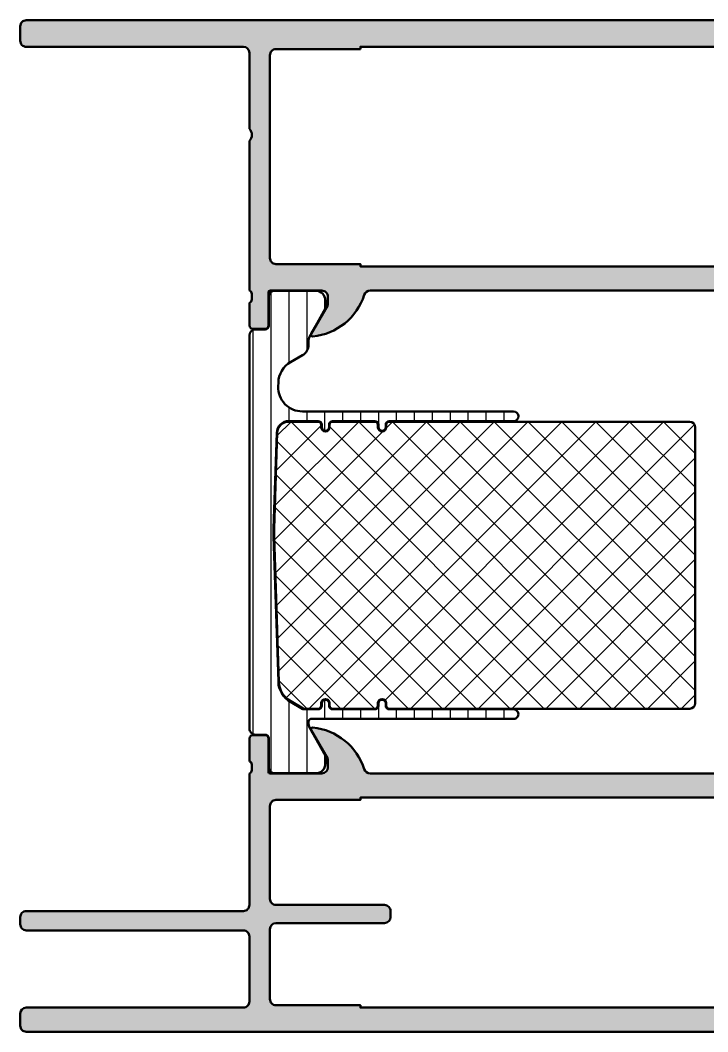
# Model space of a CAD drawing. Extents: x 0 to 125, y 11 to 95.
# Drawn here: x 0 to 57, y 11.2 to 95 of the extents above; entities that cross this region are included whole.
import ezdxf

# ---------------------------------------------------------------- set-up
doc = ezdxf.new("R2010")
doc.units = 0
for name, color, linetype, lineweight in [('0S-Alu contour', 7, 'Continuous', 50), ('0S-Alu hatch', 252, 'Continuous', 25), ('0S-Plastic contour', 254, 'Continuous', 50), ('0S-Plastic hatch', 253, 'Continuous', 25), ('0S-PT contour', 91, 'Continuous', 50), ('0S-PT hatch', 103, 'Continuous', 25)]:
    doc.layers.add(name, color=color, linetype=linetype, lineweight=lineweight)

# ---------------------------------------------------------------- blocks, each defined once
blk = doc.blocks.new('398970__21DFB27E_CAA8_44E9_8EA7_5DAEE62D9DE0_')
at = {"layer": '0S-Alu hatch'}
h = blk.add_hatch(color=256, dxfattribs=at)
edge = h.paths.add_edge_path()
edge.add_arc((0.4999769365728355, 93.29997998837567), 0.499976937149487, 179.9973570091198, 270.0026429908629)
edge.add_line((0.4999999999552923, 92.80000305175814), (18.4999999999554, 92.80000305175791))
edge.add_ellipse((18.49994489639917, 92.29994794820173), major_axis=(-0.5000551065922458, 0), ratio=1, start_angle=180.0063137065699, end_angle=269.99368629342405, ccw=False)
edge.add_line((18.99999999995535, 92.3000030517579), (18.99999999995529, 86.0000000000001))
edge.add_ellipse((18.4748776889919, 85.50000000000009), major_axis=(-0.7250885749144907, 0), ratio=1, start_angle=136.4038464693321, end_angle=223.5961535306688, ccw=False)
edge.add_line((18.99999999995529, 85.0000000000001), (18.99999999995518, 72.59999542236322))
edge.add_ellipse((18.92116355341214, 72.3324748303701), major_axis=(-0.2788950563274314, 0), ratio=1, start_angle=178.8354106259032, end_angle=253.58012358051002, ccw=False)
edge.add_line((19.20000099995519, 72.32680642237173), (19.20000099995518, 71.87321242237172))
edge.add_ellipse((18.92113290431197, 71.86755176289468), major_axis=(-0.2789255417371929, 0), ratio=1, start_angle=106.42459455536121, end_angle=181.1628700728834, ccw=False)
edge.add_line((18.99999999995518, 71.6000084223717), (18.99999999995518, 69.71999742236322))
edge.add_arc((19.2999999999552, 69.71999742236322), 0.3000000000000256, 180, 269.9999999999945)
edge.add_line((19.29999999995517, 69.4199974223632), (20.27997431899797, 69.41999742236322))
edge.add_arc((20.27997431899799, 69.7199974223632), 0.2999999999999829, 269.9999999999973, 360)
edge.add_line((20.57997431899797, 69.7199974223632), (20.57997431899796, 72.4799954223632))
edge.add_ellipse((20.69997431899787, 72.4799954223632), major_axis=(-0.1199999999999157, 0), ratio=1, start_angle=269.9999999999983, end_angle=360, ccw=False)
edge.add_line((20.69997431899787, 72.59999542236312), (24.99999999995535, 72.59999542236334))
edge.add_ellipse((24.99999999995542, 72.09999542236346), major_axis=(-0.4999999999998721, 0), ratio=1, start_angle=180, end_angle=270.00000000000773, ccw=False)
edge.add_line((25.4999999999553, 72.09999542236345), (25.4999999999553, 71.39999542236352))
edge.add_line((25.4999999999553, 71.39999542236352), (24.118504542333, 69.00717509933575))
edge.add_arc((24.23811978460363, 68.93811520701148), 0.138119784648327, 149.999999999947, 275.6225775507646)
edge.add_arc((23.76177675878031, 73.77660428421477), 5.000000000003915, 275.6225775508023, 342.2515836439373)
edge.add_ellipse((28.99999999995462, 72.09999542236669), major_axis=(-0.4999999999966423, 0), ratio=1, start_angle=269.9999999999161, end_angle=342.2515836438442, ccw=False)
edge.add_line((28.99999999995535, 72.59999542236334), (84.9999999999552, 72.59999542236345))
edge.add_ellipse((84.99999999995413, 72.09999542236265), major_axis=(-0.5000000000007958, 0), ratio=1, start_angle=197.7484163559419, end_angle=269.99999999987784, ccw=False)
edge.add_arc((90.23822324112771, 73.77660428421007), 4.999999999998873, 197.7484163560793, 264.3774224492205)
edge.add_arc((89.76188021530702, 68.93811520701146), 0.138119784648205, 264.3774224491774, 389.9999999999824)
edge.add_line((89.8814954575776, 69.00717509933553), (88.49999999995525, 71.3999954223634))
edge.add_line((88.49999999995525, 71.3999954223634), (88.4999999999552, 72.09999542236334))
edge.add_ellipse((88.99999999995518, 72.09999542236301), major_axis=(-0.4999999999999858, 0), ratio=1, start_angle=269.9999999999593, end_angle=360, ccw=False)
edge.add_line((88.99999999995553, 72.599995422363), (93.30002568091258, 72.59999542236321))
edge.add_ellipse((93.30002568091257, 72.4799954223632), major_axis=(-0.1200000000000045, 0), ratio=1, start_angle=180, end_angle=269.9999999999932, ccw=False)
edge.add_line((93.42002568091257, 72.4799954223632), (93.42002568091257, 69.71999742236319))
edge.add_arc((93.72002568091256, 69.7199974223632), 0.2999999999999856, 180, 270.0000000000027)
edge.add_line((93.72002568091257, 69.41999742236322), (94.69999999995537, 69.4199974223632))
edge.add_arc((94.69999999995534, 69.71999742236322), 0.3000000000000149, 270.0000000000027, 360)
edge.add_line((94.99999999995536, 69.71999742236322), (94.99999999995536, 71.60000842237172))
edge.add_ellipse((95.07886709559851, 71.86755176289465), major_axis=(-0.2789255417371383, 0), ratio=1, start_angle=-1.1628700728896888, end_angle=73.575405444649, ccw=False)
edge.add_line((94.79999899995536, 71.87321242237172), (94.79999899995536, 72.32680642237172))
edge.add_ellipse((95.07883644649841, 72.33247483037009), major_axis=(-0.278895056327452, 0), ratio=1, start_angle=-73.58012358050439, end_angle=1.16458937409692, ccw=False)
edge.add_line((94.99999999995536, 72.59999542236322), (94.99999999995536, 74.99999542236343))
edge.add_ellipse((95.29999999995535, 74.99999542236341), major_axis=(-0.2999999999999971, 0), ratio=1, start_angle=269.99999999999727, end_angle=360, ccw=False)
edge.add_line((95.29999999995538, 75.29999542236341), (98.29998779292406, 75.29999542236327))
edge.add_line((98.29998779292406, 75.29999542236327), (98.29998779292406, 74.49999542236331))
edge.add_line((98.29998779292406, 74.49999542236331), (99.299987792924, 74.49999542236331))
edge.add_arc((99.29993784170819, 75.00004537357937), 0.5000499537109306, 270.0057234158948, 359.9942765840761)
edge.add_line((99.79998779292421, 74.99999542236328), (99.79998779292394, 79.50000000000009))
edge.add_arc((98.7998963652451, 79.49990857232147), 1.000091431857965, 0.0052379411224472, 89.99476205877598)
edge.add_line((98.799987792924, 80.50000000000033), (98.29998779292394, 80.49999999999999))
edge.add_line((98.29998779292394, 80.49999999999999), (98.29998779292424, 78.00000000000033))
edge.add_ellipse((97.2999109232147, 78.00007686970964), major_axis=(-1.000076872663794, 0), ratio=1, start_angle=90.00440397137561, end_angle=179.9955960285486, ccw=False)
edge.add_line((97.29998779292401, 77.00000000000009), (95.99999999995525, 77.00000000000021))
edge.add_ellipse((95.99995102647414, 77.99995102651904), major_axis=(-0.9999510277180887, 0), ratio=1, start_angle=-0.0028061112355999285, end_angle=90.00280611119871, ccw=False)
edge.add_line((94.9999999999553, 78.00000000000078), (94.9999999999553, 85.0000000000001))
edge.add_ellipse((95.52494604121621, 85.50000000000009), major_axis=(-0.7249609273853969, 0), ratio=1, start_angle=-43.60576001873949, end_angle=43.60576001873949, ccw=False)
edge.add_line((94.9999999999553, 86.0000000000001), (94.9999999999553, 91.99999999999964))
edge.add_ellipse((95.99996958665174, 92.00003041330368), major_axis=(-0.9999695871589359, 0), ratio=1, start_angle=-90.00174260693632, end_angle=0.001742607019082243, ccw=False)
edge.add_line((95.99999999995536, 93.00000000000009), (97.29998779292401, 92.99999999999989))
edge.add_ellipse((97.29989234187735, 91.99990454895313), major_axis=(-1.000095455601777, 0), ratio=1, start_angle=180.0054684201397, end_angle=269.99453157986005, ccw=False)
edge.add_line((98.29998779292411, 91.99999999999974), (98.29998779292411, 90.50000000000045))
edge.add_line((98.29998779292411, 90.50000000000045), (98.89996337886133, 90.49999999999999))
edge.add_line((98.89996337886133, 90.49999999999999), (99.9999999999553, 91.5999984741212))
edge.add_line((99.9999999999553, 91.5999984741212), (99.99999999995524, 94.99999999999999))
edge.add_line((99.99999999995524, 94.99999999999999), (0.4999999999554064, 94.99999999999999))
edge.add_arc((0.4999925653045665, 94.50000743465071), 0.4999925654045513, 89.99914803910144, 180.0008519608678)
edge.add_line((-4.471e-11, 94.50000000000016), (-4.47073e-11, 93.3000030517583))
edge = h.paths.add_edge_path()
edge.add_line((28.20001220698654, 92.59999847412142), (28.20001220698654, 92.79999542236327))
edge.add_line((28.20001220698654, 92.79999542236327), (85.79998779292401, 92.79999542236327))
edge.add_line((85.79998779292401, 92.79999542236327), (85.79998779292401, 92.5999984741212))
edge.add_line((85.79998779292401, 92.5999984741212), (92.79998779292394, 92.5999984741213))
edge.add_ellipse((92.7999403995104, 92.09995108070767), major_axis=(-0.5000473956595679, 0), ratio=1, start_angle=180.0054303704153, end_angle=269.9945696295989, ccw=False)
edge.add_line((93.29998779292404, 92.09999847412134), (93.29998779292389, 75.29999999999983))
edge.add_ellipse((92.79993784170804, 75.30004995121568), major_axis=(-0.5000499537107317, 0), ratio=1, start_angle=90.00572341591112, end_angle=179.9942765842036, ccw=False)
edge.add_line((92.799987792924, 74.79999999999983), (85.79998779292401, 74.79999999999994))
edge.add_line((85.79998779292401, 74.79999999999994), (85.79998779292406, 74.60000305175775))
edge.add_line((85.79998779292406, 74.60000305175775), (28.20001220698654, 74.60000305175764))
edge.add_line((28.20001220698654, 74.60000305175764), (28.20001220698654, 74.79999999999983))
edge.add_line((28.20001220698654, 74.79999999999983), (21.19995117183041, 74.79999999999994))
edge.add_ellipse((21.19995862654594, 75.29997693761372), major_axis=(-0.4999769376693594, 0), ratio=1, start_angle=-0.0026428766976778206, end_angle=89.99914571312172, ccw=False)
edge.add_line((20.69998168940847, 75.29999999999997), (20.70001220698654, 92.0999984741213))
edge.add_ellipse((21.20000224485455, 92.10000843625308), major_axis=(-0.4999900379672414, 0), ratio=1, start_angle=-90.00114159899522, end_angle=0.0011415991285730342, ccw=False)
edge.add_line((21.20001220698666, 92.59999847412107), (28.20001220698654, 92.59999847412142))
at = {"layer": '0S-Alu contour', "color": 7}
for points in [[(98.29998779292411, 91.99999999999974), (98.29998779292411, 90.50000000000045), (98.89996337886133, 90.49999999999999), (99.9999999999553, 91.5999984741212), (99.99999999995524, 94.99999999999999), (0.4999999999554064, 94.99999999999999)], [(-4.471e-11, 94.50000000000016), (-4.47073e-11, 93.3000030517583)], [(0.4999999999552923, 92.80000305175814), (18.4999999999554, 92.80000305175791)], [(18.99999999995535, 92.3000030517579), (18.99999999995529, 86.0000000000001)], [(21.20001220698666, 92.59999847412107), (28.20001220698654, 92.59999847412142)], [(28.20001220698654, 92.59999847412142), (28.20001220698654, 92.79999542236327), (85.79998779292401, 92.79999542236327), (85.79998779292401, 92.5999984741212), (92.79998779292394, 92.5999984741213)], [(95.99999999995536, 93.00000000000009), (97.29998779292401, 92.99999999999989)], [(20.69998168940847, 75.29999999999997), (20.70001220698654, 92.0999984741213)], [(93.29998779292404, 92.09999847412134), (93.29998779292389, 75.29999999999983)], [(94.9999999999553, 86.0000000000001), (94.9999999999553, 91.99999999999964)], [(18.99999999995529, 85.0000000000001), (18.99999999995518, 72.59999542236322)], [(94.9999999999553, 78.00000000000078), (94.9999999999553, 85.0000000000001)], [(98.799987792924, 80.50000000000033), (98.29998779292394, 80.49999999999999), (98.29998779292424, 78.00000000000033)], [(99.79998779292421, 74.99999542236328), (99.79998779292394, 79.50000000000009)], [(97.29998779292401, 77.00000000000009), (95.99999999995525, 77.00000000000021)], [(92.799987792924, 74.79999999999983), (85.79998779292401, 74.79999999999994), (85.79998779292406, 74.60000305175775), (28.20001220698654, 74.60000305175764), (28.20001220698654, 74.79999999999983), (21.19995117183041, 74.79999999999994)], [(94.99999999995536, 72.59999542236322), (94.99999999995536, 74.99999542236343)], [(95.29999999995538, 75.29999542236341), (98.29998779292406, 75.29999542236327), (98.29998779292406, 74.49999542236331), (99.299987792924, 74.49999542236331)], [(19.20000099995519, 72.32680642237173), (19.20000099995518, 71.87321242237172)], [(20.57997431899797, 69.7199974223632), (20.57997431899796, 72.4799954223632)], [(20.69997431899787, 72.59999542236312), (24.99999999995535, 72.59999542236334)], [(25.4999999999553, 72.09999542236345), (25.4999999999553, 71.39999542236352), (24.118504542333, 69.00717509933575)], [(28.99999999995535, 72.59999542236334), (84.9999999999552, 72.59999542236345)], [(89.8814954575776, 69.00717509933553), (88.49999999995525, 71.3999954223634), (88.4999999999552, 72.09999542236334)], [(88.99999999995553, 72.599995422363), (93.30002568091258, 72.59999542236321)], [(93.42002568091257, 72.4799954223632), (93.42002568091257, 69.71999742236319)], [(94.79999899995536, 71.87321242237172), (94.79999899995536, 72.32680642237172)], [(18.99999999995518, 71.6000084223717), (18.99999999995518, 69.71999742236322)], [(94.99999999995536, 69.71999742236322), (94.99999999995536, 71.60000842237172)], [(19.29999999995517, 69.4199974223632), (20.27997431899797, 69.41999742236322)], [(93.72002568091257, 69.41999742236322), (94.69999999995537, 69.4199974223632)]]:
    blk.add_lwpolyline(points, dxfattribs=at)
for centre, radius, start, end in [((0.4999925653045665, 94.50000743465071), 0.4999925654045513, 89.99914803910144, 180.0008519608678), ((0.4999769365728355, 93.29997998837567), 0.499976937149487, 179.9973570091198, 270.0026429908629), ((98.7998963652451, 79.49990857232147), 1.000091431857965, 0.0052379411224472, 89.99476205877598), ((99.29993784170819, 75.00004537357937), 0.5000499537109306, 270.0057234158948, 359.9942765840761), ((23.76177675878031, 73.77660428421477), 5.000000000003915, 275.6225775508023, 342.2515836439373), ((90.23822324112771, 73.77660428421007), 4.999999999998873, 197.7484163560793, 264.3774224492205), ((19.2999999999552, 69.71999742236322), 0.3000000000000256, 180, 269.9999999999945), ((20.27997431899799, 69.7199974223632), 0.2999999999999829, 269.9999999999973, 0), ((93.72002568091256, 69.7199974223632), 0.2999999999999856, 180, 270.0000000000027), ((94.69999999995534, 69.71999742236322), 0.3000000000000149, 270.0000000000027, 0), ((24.23811978460363, 68.93811520701148), 0.138119784648327, 149.999999999947, 275.6225775507646), ((89.76188021530702, 68.93811520701146), 0.138119784648205, 264.3774224491774, 29.99999999998236)]:
    blk.add_arc(centre, radius, start, end, dxfattribs=at)
at = {"layer": '0S-Alu contour', "color": 7, "extrusion": (0, 0, -1)}
for centre, radius, start, end in [((-18.49994489639917, 92.29994794820173), 0.5000551065922458, 90.00631370657597, 179.9936862934301), ((-21.20000224485455, 92.10000843625308), 0.4999900379672414, 359.9988584008714, 90.00114159899522), ((-92.7999403995104, 92.09995108070767), 0.5000473956595679, 90.00543037040111, 179.9945696295847), ((-95.99996958665174, 92.00003041330368), 0.9999695871589359, 359.9982573929809, 90.00174260693635), ((-97.29989234187735, 91.99990454895313), 1.000095455601777, 90.00546842013993, 179.9945315798603), ((-18.4748776889919, 85.50000000000009), 0.7250885749144909, 136.4038464693312, 223.596153530668), ((-95.52494604121621, 85.50000000000009), 0.7249609273853969, 316.3942399812605, 43.6057600187395), ((-95.99995102647414, 77.99995102651904), 0.9999510277180887, 269.9971938888013, 0.0028061112356313), ((-97.2999109232147, 78.00007686970964), 1.000076872663794, 180.0044039714515, 269.9955960286244), ((-21.19995862654594, 75.29997693761372), 0.4999769376693594, 270.0008542868783, 0.0026428766976818), ((-92.79993784170804, 75.30004995121568), 0.5000499537107317, 180.0057234157965, 269.9942765840889), ((-95.29999999995535, 74.99999542236341), 0.2999999999999971, 0, 90.00000000000273), ((-18.92116355341214, 72.3324748303701), 0.2788950563274314, 106.41987641949, 181.1645893740969), ((-20.69997431899787, 72.4799954223632), 0.1199999999999157, 0, 90.0000000000017), ((-24.99999999995542, 72.09999542236346), 0.4999999999998721, 89.99999999999227, 180), ((-28.99999999995462, 72.09999542236669), 0.4999999999966423, 17.74841635615584, 90.00000000008387), ((-84.99999999995413, 72.09999542236265), 0.5000000000007958, 90.00000000012214, 162.2515836440581), ((-88.99999999995518, 72.09999542236301), 0.4999999999999858, 0, 90.00000000004071), ((-93.30002568091257, 72.4799954223632), 0.1200000000000045, 90.0000000000068, 180), ((-95.07883644649841, 72.33247483037009), 0.278895056327452, 358.8354106259031, 73.58012358050449), ((-18.92113290431197, 71.86755176289468), 0.2789255417371929, 178.8371299271166, 253.5754054446388), ((-95.07886709559851, 71.86755176289465), 0.2789255417371383, 286.4245945553511, 1.162870072889672)]:
    blk.add_arc(centre, radius, start, end, dxfattribs=at)
blk = doc.blocks.new('284257__8F84D24B_941E_4527_BF34_D98F39C6C637___05700194_6813_48E9_820F_72C8DF9D74ED_')
at = {"layer": '0S-Plastic hatch'}
h = blk.add_hatch(dxfattribs=at)
h.set_pattern_fill('ANSI31', color=256, scale=0.4680000000000001, angle=45, style=0)
h.set_pattern_definition([(90, (0, 0), (-1.4859, 0), [])])
edge = h.paths.add_edge_path()
edge.add_line((19.00003051756792, 68.89000962553008), (19.00003051756792, 36.30997816737019))
edge.add_arc((19.50003051756792, 36.30997816737026), 0.5000000000000071, 180, 270.0000000000122)
edge.add_line((19.50003051756803, 35.80997816737025), (20.3103618480317, 35.80997816737026))
edge.add_ellipse((20.31036184803168, 35.50997816737038), major_axis=(-0.2999999999998835, 0), ratio=1, start_angle=179.9920753769033, end_angle=269.9999999999952, ccw=False)
edge.add_line((20.61036184516208, 35.509936674141), (20.61002991680365, 33.11006305183253))
edge.add_arc((21.11002991202119, 33.10999389645024), 0.5000000000000027, 179.9920753769491, 269.9999999999935)
edge.add_line((21.11002991202113, 32.60999389645024), (24.50003051756781, 32.60999389645018))
edge.add_arc((24.50003051756782, 33.40999389645023), 0.800000000000054, 269.999999999999, 360)
edge.add_line((25.30003051756787, 33.40999389645023), (25.30003051756787, 34.0599938964505))
edge.add_line((25.30003051756787, 34.0599938964505), (23.96272066406206, 36.47256473568071))
edge.add_ellipse((24.40003051807573, 36.7149695460503), major_axis=(-0.500000000507778, 0), ratio=1, start_angle=0, end_angle=29.000000000032514, ccw=False)
edge.add_line((23.90003051756795, 36.71496954605031), (23.90003051756795, 36.90999389645035))
edge.add_ellipse((24.10003051756788, 36.90999389645035), major_axis=(-0.1999999999999247, 0), ratio=1, start_angle=269.99999999999795, end_angle=360, ccw=False)
edge.add_line((24.10003051756789, 37.10999389645027), (40.8995568432355, 37.10999389645022))
edge.add_arc((40.89955684323544, 37.50999389645023), 0.3999999999999986, 270.0000000000081, 450.0000000000081)
edge.add_line((40.89955684323538, 37.90999389645023), (30.59955684323543, 37.90999389645029))
edge.add_ellipse((30.59955684323542, 38.20999389645029), major_axis=(-0.2999999999999971, 0), ratio=1, start_angle=0, end_angle=90.00000000000267, ccw=False)
edge.add_line((30.29955684323542, 38.20999389645029), (30.29955684323542, 38.40999389645032))
edge.add_arc((29.99955684323541, 38.40999389645029), 0.3000000000000114, 0, 180)
edge.add_line((29.6995568432354, 38.40999389645029), (29.69955684323545, 38.2099938964504))
edge.add_ellipse((29.3995568432354, 38.20999389645031), major_axis=(-0.300000000000054, 0), ratio=1, start_angle=90.00000000001899, end_angle=180, ccw=False)
edge.add_line((29.3995568432355, 37.90999389645026), (25.9000298330055, 37.90999389645025))
edge.add_ellipse((25.90002983300551, 38.2099936579301), major_axis=(-0.2999997614798602, 0), ratio=1, start_angle=0, end_angle=89.99999999999869, ccw=False)
edge.add_line((25.60003007152565, 38.2099936579301), (25.60003007152565, 38.40999365793015))
edge.add_arc((25.30003007152564, 38.40999365793012), 0.3000000000000114, 0, 180)
edge.add_line((25.00003007152562, 38.40999365793012), (25.00003007152568, 38.20999365793023))
edge.add_ellipse((24.7000303100458, 38.20999365793015), major_axis=(-0.2999997614798779, 0), ratio=1, start_angle=90.00000000001558, end_angle=180, ccw=False)
edge.add_line((24.70003031004589, 37.90999389645028), (23.53592890236754, 37.90999389645028))
edge.add_ellipse((23.53592890236762, 38.1099938960817), major_axis=(-0.199999999631423, 0), ratio=1, start_angle=59.9999999999834, end_angle=89.99999999997658, ccw=False)
edge.add_line((23.43592890255186, 37.93678881564404), (22.39912641926113, 38.53538687947543))
edge.add_ellipse((23.39912625383223, 40.2674377736374), major_axis=(-1.999999992277382, 0), ratio=1, start_angle=1.7229977105130843, end_angle=60.00000534461299, ccw=False)
edge.add_line((21.40003051756795, 40.20730287229449), (21.0054110876039, 52.23199625897847))
edge.add_ellipse((31.00003051756957, 52.55999389644983), major_axis=(-10.0000000000017, 0), ratio=1, start_angle=-1.8796251590011934, end_angle=1.879625158991189, ccw=False)
edge.add_line((21.00541108760396, 52.88799153392296), (21.26318543892196, 60.82279366019744))
edge.add_ellipse((22.26264738191846, 60.78999389645025), major_axis=(-1.000000000000105, 0), ratio=1, start_angle=270.00000000000324, end_angle=358.120374841006, ccw=False)
edge.add_line((22.26264738191841, 61.78999389645035), (24.70003051756796, 61.78999389645027))
edge.add_ellipse((24.70003051756795, 61.4899938964503), major_axis=(-0.2999999999999687, 0), ratio=1, start_angle=180, end_angle=269.99999999999727, ccw=False)
edge.add_line((25.00003051756792, 61.4899938964503), (25.00003051756792, 61.28999389645027))
edge.add_arc((25.3000305175679, 61.28999389645027), 0.2999999999999829, 180, 360)
edge.add_line((25.60003051756789, 61.28999389645027), (25.60003051756789, 61.48999389645021))
edge.add_ellipse((25.90003051756788, 61.48999389645027), major_axis=(-0.29999999999999, 0), ratio=1, start_angle=270.00000000000676, end_angle=360, ccw=False)
edge.add_line((25.90003051756784, 61.78999389645026), (29.39955684323544, 61.78999389645027))
edge.add_ellipse((29.39955684323548, 61.48999389645029), major_axis=(-0.2999999999999758, 0), ratio=1, start_angle=180, end_angle=270.0000000000075, ccw=False)
edge.add_line((29.69955684323545, 61.48999389645029), (29.69955684323545, 61.28999389645028))
edge.add_arc((29.99955684323543, 61.28999389645028), 0.2999999999999829, 180, 360)
edge.add_line((30.29955684323542, 61.28999389645028), (30.29955684323542, 61.48999389645023))
edge.add_ellipse((30.59955684323542, 61.48999389645028), major_axis=(-0.3000000000000043, 0), ratio=1, start_angle=270.0000000000095, end_angle=360, ccw=False)
edge.add_line((30.59955684323537, 61.78999389645028), (40.89955684323544, 61.78999389645028))
edge.add_arc((40.89955684323547, 62.18999389645027), 0.3999999999999915, 269.9999999999959, 449.9999999999959)
edge.add_line((40.8995568432355, 62.58999389645026), (23.38789192986761, 62.58999389645016))
edge.add_ellipse((23.38789192986761, 64.58999389645021), major_axis=(-2.000000000000056, 0), ratio=1, start_angle=-1.8796251589952817, end_angle=89.99999999999977, ccw=False)
edge.add_line((21.38896804387477, 64.65559342394462), (21.40003051756795, 64.99268492060592))
edge.add_ellipse((23.39912626155142, 64.9325500190309), major_axis=(-2.000000000000066, 0), ratio=1, start_angle=299.9999946553892, end_angle=358.2770022894894, ccw=False)
edge.add_line((22.39912642311892, 66.66460091988088), (23.40003043678419, 67.24247299294674))
edge.add_arc((22.90003051756794, 68.10849844337166), 0.9999999999999598, 299.9999946553914, 360)
edge.add_line((23.9000305175679, 68.10849844337166), (23.90003051756795, 68.48501824695026))
edge.add_ellipse((24.40003051768979, 68.48501824695045), major_axis=(-0.5000000001218332, 0), ratio=1, start_angle=331.0000000000169, end_angle=360, ccw=False)
edge.add_line((23.96272066401346, 68.72742305713254), (25.30003051756793, 71.1399938964503))
edge.add_line((25.30003051756793, 71.1399938964503), (25.30003051756793, 71.78999389645028))
edge.add_arc((24.50003051756793, 71.78999389645016), 0.7999999999999972, 0, 90.00000000000509)
edge.add_line((24.50003051756786, 72.58999389645015), (21.11002990723878, 72.58999389645021))
edge.add_arc((21.11002990723877, 72.0899938964502), 0.5000000000000142, 89.99999999999837, 180.0079247372927)
edge.add_line((20.61002991202136, 72.08992474007135), (20.61036184516214, 69.69005111935721))
edge.add_ellipse((20.31036184803178, 69.69000962553005), major_axis=(-0.299999999999923, 0), ratio=1, start_angle=89.99999999998442, end_angle=180.0079247372468, ccw=False)
edge.add_line((20.3103618480317, 69.39000962553013), (19.50003051756786, 69.39000962553008))
edge.add_arc((19.50003051756788, 68.89000962553014), 0.4999999999999645, 90.00000000000244, 180)
at = {"layer": '0S-Plastic contour', "color": 7}
for points in [[(20.61002991202136, 72.08992474007135), (20.61036184516214, 69.69005111935721)], [(24.50003051756786, 72.58999389645015), (21.11002990723878, 72.58999389645021)], [(23.96272066401346, 68.72742305713254), (25.30003051756793, 71.1399938964503), (25.30003051756793, 71.78999389645028)], [(19.00003051756792, 68.89000962553008), (19.00003051756792, 36.30997816737019)], [(20.3103618480317, 69.39000962553013), (19.50003051756786, 69.39000962553008)], [(23.9000305175679, 68.10849844337166), (23.90003051756795, 68.48501824695026)], [(22.39912642311892, 66.66460091988088), (23.40003043678419, 67.24247299294674)], [(21.38896804387477, 64.65559342394462), (21.40003051756795, 64.99268492060592)], [(40.8995568432355, 62.58999389645026), (23.38789192986761, 62.58999389645016)], [(22.26264738191841, 61.78999389645035), (24.70003051756796, 61.78999389645027)], [(25.00003051756792, 61.4899938964503), (25.00003051756792, 61.28999389645027)], [(25.60003051756789, 61.28999389645027), (25.60003051756789, 61.48999389645021)], [(25.90003051756784, 61.78999389645026), (29.39955684323544, 61.78999389645027)], [(29.69955684323545, 61.48999389645029), (29.69955684323545, 61.28999389645028)], [(30.29955684323542, 61.28999389645028), (30.29955684323542, 61.48999389645023)], [(30.59955684323537, 61.78999389645028), (40.89955684323544, 61.78999389645028)], [(21.00541108760396, 52.88799153392296), (21.26318543892196, 60.82279366019744)], [(21.40003051756795, 40.20730287229449), (21.0054110876039, 52.23199625897847)], [(23.43592890255186, 37.93678881564404), (22.39912641926113, 38.53538687947543)], [(24.70003031004589, 37.90999389645028), (23.53592890236754, 37.90999389645028)], [(25.00003007152562, 38.40999365793012), (25.00003007152568, 38.20999365793023)], [(25.60003007152565, 38.2099936579301), (25.60003007152565, 38.40999365793015)], [(29.3995568432355, 37.90999389645026), (25.9000298330055, 37.90999389645025)], [(29.6995568432354, 38.40999389645029), (29.69955684323545, 38.2099938964504)], [(30.29955684323542, 38.20999389645029), (30.29955684323542, 38.40999389645032)], [(40.89955684323538, 37.90999389645023), (30.59955684323543, 37.90999389645029)], [(23.90003051756795, 36.71496954605031), (23.90003051756795, 36.90999389645035)], [(24.10003051756789, 37.10999389645027), (40.8995568432355, 37.10999389645022)], [(25.30003051756787, 33.40999389645023), (25.30003051756787, 34.0599938964505), (23.96272066406206, 36.47256473568071)], [(19.50003051756803, 35.80997816737025), (20.3103618480317, 35.80997816737026)], [(20.61036184516208, 35.509936674141), (20.61002991680365, 33.11006305183253)], [(21.11002991202113, 32.60999389645024), (24.50003051756781, 32.60999389645018)]]:
    blk.add_lwpolyline(points, dxfattribs=at)
for centre, radius, start, end in [((21.11002990723877, 72.0899938964502), 0.5000000000000142, 89.99999999999837, 180.0079247372927), ((24.50003051756793, 71.78999389645016), 0.7999999999999972, 0, 90.00000000000509), ((19.50003051756788, 68.89000962553014), 0.4999999999999645, 90.00000000000244, 180), ((22.90003051756794, 68.10849844337166), 0.9999999999999598, 299.9999946553914, 0), ((40.89955684323547, 62.18999389645027), 0.3999999999999915, 269.9999999999959, 89.99999999999594), ((25.3000305175679, 61.28999389645027), 0.2999999999999829, 180, 0), ((29.99955684323543, 61.28999389645028), 0.2999999999999829, 180, 0), ((25.30003007152564, 38.40999365793012), 0.3000000000000114, 0, 180), ((29.99955684323541, 38.40999389645029), 0.3000000000000114, 0, 180), ((40.89955684323544, 37.50999389645023), 0.3999999999999986, 270.0000000000081, 90.00000000000813), ((19.50003051756792, 36.30997816737026), 0.5000000000000071, 180, 270.0000000000122), ((21.11002991202119, 33.10999389645024), 0.5000000000000027, 179.9920753769491, 269.9999999999935), ((24.50003051756782, 33.40999389645023), 0.800000000000054, 269.999999999999, 0)]:
    blk.add_arc(centre, radius, start, end, dxfattribs=at)
at = {"layer": '0S-Plastic contour', "color": 7, "extrusion": (0, 0, -1)}
for centre, radius, start, end in [((-20.31036184803178, 69.69000962553005), 0.299999999999923, 179.9920752627532, 270.0000000000156), ((-24.40003051768979, 68.48501824695045), 0.5000000001218332, 0, 28.99999999998313), ((-23.39912626155142, 64.9325500190309), 2.000000000000066, 1.722997710510562, 60.00000534461081), ((-23.38789192986761, 64.58999389645021), 2.000000000000056, 270.0000000000002, 1.879625158995334), ((-22.26264738191846, 60.78999389645025), 1.000000000000105, 1.879625158993977, 89.99999999999675), ((-24.70003051756795, 61.4899938964503), 0.2999999999999687, 90.00000000000273, 180), ((-25.90003051756788, 61.48999389645027), 0.29999999999999, 0, 89.99999999999324), ((-29.39955684323548, 61.48999389645029), 0.2999999999999758, 89.99999999999253, 180), ((-30.59955684323542, 61.48999389645028), 0.3000000000000043, 0, 89.99999999999051), ((-31.00003051756957, 52.55999389644983), 10.0000000000017, 358.1203748410088, 1.879625159001152), ((-23.39912625383223, 40.2674377736374), 1.999999992277382, 299.9999946553871, 358.2770022894869), ((-23.53592890236762, 38.1099938960817), 0.199999999631423, 270.0000000000234, 300.0000000000166), ((-24.7000303100458, 38.20999365793015), 0.2999997614798779, 180, 269.9999999999844), ((-25.90002983300551, 38.2099936579301), 0.2999997614798602, 270.0000000000013, 0), ((-29.3995568432354, 38.20999389645031), 0.300000000000054, 180, 269.999999999981), ((-30.59955684323542, 38.20999389645029), 0.2999999999999971, 269.9999999999973, 0), ((-24.10003051756788, 36.90999389645035), 0.1999999999999247, 0, 90.00000000000205), ((-24.40003051807573, 36.7149695460503), 0.500000000507778, 330.9999999999675, 0), ((-20.31036184803168, 35.50997816737038), 0.2999999999998835, 90.00000000000476, 180.0079246230968)]:
    blk.add_arc(centre, radius, start, end, dxfattribs=at)
blk = doc.blocks.new('371810__7B6A3008_F3E3_479D_9FA7_D000FF328278_')
at = {"layer": '0S-PT hatch'}
h = blk.add_hatch(dxfattribs=at)
h.set_pattern_fill('ANSI37', color=256, scale=0.625, angle=90, style=0)
h.set_pattern_definition([(135, (0, 0), (-1.403165018917055, -1.403165018917055), []), (225, (0, 0), (1.403165018917055, -1.403165018917055), [])])
edge = h.paths.add_edge_path()
edge.add_ellipse((55.50003003576241, 61.28999389645028), major_axis=(-0.4500000000000029, 0), ratio=1, start_angle=180, end_angle=270, ccw=False)
edge.add_line((55.95003003576241, 61.28999389645028), (55.95003003576242, 38.40999389645022))
edge.add_ellipse((55.50003003576242, 38.40999389645022), major_axis=(-0.4500000000000029, 0), ratio=1, start_angle=90, end_angle=180, ccw=False)
edge.add_line((55.50003003576242, 37.95999389645022), (30.59955684323541, 37.95999389645022))
edge.add_ellipse((30.59955684323541, 38.20999389645021), major_axis=(-0.2499999999999858, 0), ratio=1, start_angle=0, end_angle=90, ccw=False)
edge.add_line((30.34955684323542, 38.20999389645022), (30.34955684323542, 38.40999389645033))
edge.add_arc((29.99955684323541, 38.40999389645029), 0.3500000000000121, 0, 180)
edge.add_line((29.6495568432354, 38.40999389645029), (29.64955684323545, 38.20999389645038))
edge.add_ellipse((29.39955684323539, 38.20999389645028), major_axis=(-0.2500000000000568, 0), ratio=1, start_angle=90.0000000000008, end_angle=180, ccw=False)
edge.add_line((29.3995568432354, 37.95999389645022), (25.9000298330055, 37.95999389645022))
edge.add_ellipse((25.9000298330055, 38.20999365793007), major_axis=(-0.2499997614798488, 0), ratio=1, start_angle=0, end_angle=89.9999999999992, ccw=False)
edge.add_line((25.65003007152565, 38.20999365793007), (25.65003007152565, 38.40999365793015))
edge.add_arc((25.30003007152564, 38.40999365793012), 0.3500000000000121, 0, 180)
edge.add_line((24.95003007152563, 38.40999365793012), (24.95003007152568, 38.20999365793021))
edge.add_ellipse((24.70003031004579, 38.2099936579301), major_axis=(-0.2499997614798878, 0), ratio=1, start_angle=90.00000000000159, end_angle=180, ccw=False)
edge.add_line((24.7000303100458, 37.95999389645022), (23.53592890236764, 37.95999389645022))
edge.add_ellipse((23.53592890470058, 38.10999390478791), major_axis=(-0.1500000083376989, 0), ratio=1, start_angle=59.99999910890449, end_angle=89.99999910888431, ccw=False)
edge.add_line((23.46092889851139, 37.98009008816603), (22.42412641522194, 38.57868815199667))
edge.add_ellipse((23.39912625383222, 40.26743777363739), major_axis=(-1.949999992277366, 0), ratio=1, start_angle=2.038247943313422, end_angle=60.00000534461299, ccw=False)
edge.add_line((21.45036001271355, 40.1980828361206), (21.05538418475372, 52.23363624716583))
edge.add_ellipse((30.99977603326135, 52.55999385439391), major_axis=(-9.949745651244587, 0), ratio=1, start_angle=-1.8417027230556187, end_angle=1.8796729834284065, ccw=False)
edge.add_line((21.05517008929063, 52.87976118168529), (21.31315853607178, 60.82115367201007))
edge.add_ellipse((22.26264738191845, 60.78999389645019), major_axis=(-0.9500000000000962, 0), ratio=1, start_angle=269.9999999999998, end_angle=358.12037484100273, ccw=False)
edge.add_line((22.26264738191845, 61.73999389645029), (24.70003051756795, 61.73999389645029))
edge.add_ellipse((24.70003051756795, 61.48999389645031), major_axis=(-0.2499999999999716, 0), ratio=1, start_angle=180, end_angle=269.9999999999992, ccw=False)
edge.add_line((24.95003051756792, 61.48999389645031), (24.95003051756792, 61.28999389645027))
edge.add_arc((25.3000305175679, 61.28999389645027), 0.3499999999999837, 180, 360)
edge.add_line((25.65003051756788, 61.28999389645027), (25.65003051756788, 61.48999389645023))
edge.add_ellipse((25.90003051756787, 61.4899938964503), major_axis=(-0.2499999999999822, 0), ratio=1, start_angle=269.9999999999984, end_angle=360, ccw=False)
edge.add_line((25.90003051756788, 61.73999389645029), (29.39955684323546, 61.73999389645029))
edge.add_ellipse((29.39955684323547, 61.4899938964503), major_axis=(-0.2499999999999858, 0), ratio=1, start_angle=180, end_angle=270.00000000000165, ccw=False)
edge.add_line((29.64955684323545, 61.4899938964503), (29.64955684323545, 61.28999389645028))
edge.add_arc((29.99955684323543, 61.28999389645028), 0.3499999999999837, 180, 360)
edge.add_line((30.34955684323542, 61.28999389645028), (30.34955684323542, 61.48999389645024))
edge.add_ellipse((30.59955684323543, 61.48999389645029), major_axis=(-0.2500000000000071, 0), ratio=1, start_angle=270.00000000000244, end_angle=360, ccw=False)
edge.add_line((30.59955684323542, 61.73999389645029), (55.50003003576241, 61.73999389645029))
at = {"layer": '0S-PT contour', "color": 7}
for points in [[(22.26264738191845, 61.73999389645029), (24.70003051756795, 61.73999389645029)], [(24.95003051756792, 61.48999389645031), (24.95003051756792, 61.28999389645027)], [(25.65003051756788, 61.28999389645027), (25.65003051756788, 61.48999389645023)], [(25.90003051756788, 61.73999389645029), (29.39955684323546, 61.73999389645029)], [(29.64955684323545, 61.4899938964503), (29.64955684323545, 61.28999389645028)], [(30.34955684323542, 61.28999389645028), (30.34955684323542, 61.48999389645024)], [(30.59955684323542, 61.73999389645029), (55.50003003576241, 61.73999389645029)], [(55.95003003576241, 61.28999389645028), (55.95003003576242, 38.40999389645022)], [(21.05517008929063, 52.87976118168529), (21.31315853607178, 60.82115367201007)], [(21.45036001271355, 40.1980828361206), (21.05538418475372, 52.23363624716583)], [(23.46092889851139, 37.98009008816603), (22.42412641522194, 38.57868815199667)], [(24.7000303100458, 37.95999389645022), (23.53592890236764, 37.95999389645022)], [(24.95003007152563, 38.40999365793012), (24.95003007152568, 38.20999365793021)], [(25.65003007152565, 38.20999365793007), (25.65003007152565, 38.40999365793015)], [(29.3995568432354, 37.95999389645022), (25.9000298330055, 37.95999389645022)], [(29.6495568432354, 38.40999389645029), (29.64955684323545, 38.20999389645038)], [(30.34955684323542, 38.20999389645022), (30.34955684323542, 38.40999389645033)], [(55.50003003576242, 37.95999389645022), (30.59955684323541, 37.95999389645022)]]:
    blk.add_lwpolyline(points, dxfattribs=at)
at = {"layer": '0S-PT contour', "color": 7, "extrusion": (0, 0, -1)}
for centre, radius, start, end in [((-22.26264738191845, 60.78999389645019), 0.9500000000000962, 1.879625158997274, 90.00000000000021), ((-24.70003051756795, 61.48999389645031), 0.2499999999999716, 90.00000000000081, 180), ((-25.90003051756787, 61.4899938964503), 0.2499999999999822, 0, 90.0000000000016), ((-29.39955684323547, 61.4899938964503), 0.2499999999999858, 89.99999999999837, 180), ((-30.59955684323543, 61.48999389645029), 0.2500000000000071, 0, 89.99999999999756), ((-55.50003003576241, 61.28999389645028), 0.4500000000000029, 90, 180), ((-30.99977603326135, 52.55999385439391), 9.949745651244587, 358.1203270165716, 1.841702723055649), ((-23.39912625383222, 40.26743777363739), 1.949999992277366, 299.999994655387, 357.9617520566866), ((-23.53592890470058, 38.10999390478791), 0.1500000083376989, 270.0000008911157, 300.0000008910955), ((-24.70003031004579, 38.2099936579301), 0.2499997614798879, 180, 269.9999999999984), ((-25.9000298330055, 38.20999365793007), 0.2499997614798488, 270.0000000000008, 0), ((-29.39955684323539, 38.20999389645028), 0.2500000000000568, 180, 269.9999999999992), ((-30.59955684323541, 38.20999389645021), 0.2499999999999858, 270, 0), ((-55.50003003576242, 38.40999389645022), 0.4500000000000029, 180, 270)]:
    blk.add_arc(centre, radius, start, end, dxfattribs=at)
at = {"layer": '0S-PT contour', "color": 7}
for centre, radius, start, end in [((25.3000305175679, 61.28999389645027), 0.3499999999999837, 180, 0), ((29.99955684323543, 61.28999389645028), 0.3499999999999837, 180, 0), ((25.30003007152564, 38.40999365793012), 0.3500000000000121, 0, 180), ((29.99955684323541, 38.40999389645029), 0.3500000000000121, 0, 180)]:
    blk.add_arc(centre, radius, start, end, dxfattribs=at)
blk = doc.blocks.new('375630__F916C77E_951D_41C8_81B4_E320F352260B_')
at = {"layer": '0S-Alu hatch'}
h = blk.add_hatch(color=256, dxfattribs=at)
edge = h.paths.add_edge_path()
edge.add_ellipse((18.50003051756766, 21.69999430886127), major_axis=(-0.5000000000002274, 0), ratio=1, start_angle=89.99995274223602, end_angle=180, ccw=False)
edge.add_line((18.50003010516587, 21.19999430886122), (0.5000915527428447, 21.20000915527367))
edge.add_arc((0.499864053656427, 20.7002366543598), 0.4997725526932581, 89.9739186598489, 180.0260813401605)
edge.add_line((9.15527425601e-05, 20.70000915527331), (9.15527425605e-05, 20.10001068115235))
edge.add_arc((0.4998751685478461, 20.09979429695741), 0.4997836626476752, 179.9751934638225, 270.0248065361628)
edge.add_line((0.5000915527426172, 19.60001068115212), (18.50009155274247, 19.60001068115246))
edge.add_ellipse((18.50032925798996, 19.10024838639986), major_axis=(-0.4997623512832601, 0), ratio=1, start_angle=179.9727480312785, end_angle=270.0272519687159, ccw=False)
edge.add_line((19.00009155274256, 19.10001068115233), (19.00000000000824, 13.69999999999988))
edge.add_ellipse((18.50000287264011, 13.69999712736813), major_axis=(-0.4999971273763846, 0), ratio=1, start_angle=89.99967081875758, end_angle=180.0003291815056, ccw=False)
edge.add_line((18.50000000000835, 13.2), (0.5000000000080718, 13.20000000000011))
edge.add_arc((0.5000693414833033, 12.69993065852505), 0.5000693462826346, 90.00794484588639, 179.9920551541987)
edge.add_line((8.2422e-12, 12.69999999999954), (8.2423e-12, 11.70000000000011))
edge.add_arc((0.4999971273765081, 11.69999712736826), 0.4999971273765178, 179.9996708184944, 270.0003291812467)
edge.add_line((0.5000000000082993, 11.2), (114.9999348397341, 11.1999527674297))
edge.add_arc((114.9999389648517, 21.19995276742878), 9.999999999999922, 269.9999763648175, 360)
edge.add_line((124.9999389648516, 21.19995276742878), (124.9999389648517, 24.69995117187587))
edge.add_arc((124.4998901367273, 24.69995117187573), 0.5000488281243918, 0, 90.00000000000487)
edge.add_line((124.4998901367273, 25.20000000000012), (123.1998901367268, 25.19999999999997))
edge.add_arc((123.1998901367268, 24.69999999999992), 0.500000000000057, 90, 180)
edge.add_line((122.6998901367267, 24.69999999999992), (122.6998901367269, 24.2000000000002))
edge.add_line((122.6998901367269, 24.2000000000002), (123.6998901367269, 24.20000000000006))
edge.add_line((123.6998901367269, 24.20000000000006), (123.6998901367266, 22.70000000000017))
edge.add_ellipse((122.6998901367269, 22.69999999999974), major_axis=(-0.9999999999997726, 0), ratio=1, start_angle=90.00000000001143, end_angle=180, ccw=False)
edge.add_line((122.6998901367271, 21.69999999999997), (118.6998901367271, 21.69999999999997))
edge.add_ellipse((118.6998901367269, 22.70000000000003), major_axis=(-1.000000000000053, 0), ratio=1, start_angle=0, end_angle=90.00000000001302, ccw=False)
edge.add_line((117.6998901367269, 22.70000000000003), (117.699890136727, 24.20000000000043))
edge.add_line((117.699890136727, 24.20000000000043), (118.6998901367269, 24.20000000000043))
edge.add_line((118.6998901367269, 24.20000000000043), (118.6998901367268, 24.7))
edge.add_arc((118.1998901367267, 24.70000000000007), 0.5000000000001279, 0, 90.00000000000487)
edge.add_line((118.1998901367266, 25.2000000000002), (115.3999018709203, 25.20000000000008))
edge.add_arc((115.3999018709203, 24.69999999999999), 0.5000000000000995, 89.99999999999511, 180)
edge.add_line((114.8999018709202, 24.69999999999999), (114.8999018709202, 24.50000000000047))
edge.add_arc((115.3999018709201, 24.50000000000023), 0.4999999999999716, 180, 269.9999999999919)
edge.add_line((115.3999018709201, 24.00000000000026), (115.8999901367269, 24.00000000000027))
edge.add_ellipse((115.899990136727, 23.50004882812522), major_axis=(-0.4999511718750469, 0), ratio=1, start_angle=180, end_angle=270.0000000000049, ccw=False)
edge.add_line((116.399941308602, 23.50004882812523), (116.3998413086018, 21.68388671875054))
edge.add_arc((117.8864535606903, 21.68654015183698), 1.48661462012407, 180.1022663141738, 270.5198399252612)
edge.add_line((117.8999413086024, 20.19998671874993), (121.7081530195857, 20.19998671875022))
edge.add_ellipse((121.7081530195857, 19.19998671875023), major_axis=(-0.9999999999999893, 0), ratio=1, start_angle=163.3987403841149, end_angle=270.00000000000324, ccw=False)
edge.add_ellipse((115.0000877288086, 21.19984879146382), major_axis=(-7.999827730365838, 0), ratio=1, start_angle=89.99891089800309, end_angle=163.3991496179649, ccw=False)
edge.add_line((114.9999356647573, 13.20002106254323), (99.99987792969381, 13.19999999999994))
edge.add_line((99.99987792969381, 13.19999999999994), (93.92864990235228, 13.63365478515611))
edge.add_ellipse((93.99999211361374, 14.63122116371645), major_axis=(-1.000114188851296, 0), ratio=1, start_angle=0.005690972194997812, end_angle=85.9093848687503, ccw=False)
edge.add_line((92.99987792969586, 14.63112182617224), (92.99987792968757, 30.09999999999176))
edge.add_ellipse((93.49987505706419, 30.10000287262359), major_axis=(-0.4999971273848685, 0), ratio=1, start_angle=-90.00032918123259, end_angle=0.0003291815056059022, ccw=False)
edge.add_line((93.49987792969586, 30.6000000000002), (94.5000000000083, 30.60000000000029))
edge.add_arc((94.50000000000841, 31.10000000000007), 0.4999999999997798, 269.999999999987, 360)
edge.add_line((95.00000000000819, 31.10000000000007), (95.0000000000082, 32.59999389637413))
edge.add_ellipse((95.07883644657207, 32.86751448843789), major_axis=(-0.2788950564010893, 0), ratio=1, start_angle=-1.1645893741048212, end_angle=73.58012358050672, ccw=False)
edge.add_line((94.79999899995538, 32.8731828964378), (94.79999899995538, 33.32677689643781))
edge.add_ellipse((95.07886709559851, 33.33243755591488), major_axis=(-0.2789255417371153, 0), ratio=1, start_angle=-73.57540544464769, end_angle=1.1628700728896888, ccw=False)
edge.add_line((94.99999999995536, 33.59998089643779), (94.99999999995536, 35.47999189644632))
edge.add_arc((94.69999999995537, 35.47999189644631), 0.2999999999999971, 0, 90)
edge.add_line((94.69999999995537, 35.77999189644631), (93.72002568091257, 35.77999189644632))
edge.add_arc((93.72002568091258, 35.47999189644632), 0.2999999999999936, 90.00000000000273, 180)
edge.add_line((93.42002568091257, 35.47999189644632), (93.42002568091257, 32.71999389644631))
edge.add_ellipse((93.30036985682712, 32.71964972161147), major_axis=(-0.1196563190721237, 0), ratio=1, start_angle=90.1646301022779, end_angle=180.1648036041542, ccw=False)
edge.add_line((93.3007136693227, 32.59999389648432), (89.00000000000813, 32.59999389648435))
edge.add_ellipse((89.00000000000813, 33.0999938964843), major_axis=(-0.4999999999999503, 0), ratio=1, start_angle=0, end_angle=89.9999999999983, ccw=False)
edge.add_line((88.50000000000819, 33.09999389648431), (88.50000000000816, 33.79999389648454))
edge.add_line((88.50000000000816, 33.79999389648454), (89.8814954576305, 36.19281421951185))
edge.add_arc((89.7618802153598, 36.26187411183606), 0.1381197846483672, 329.9999999999821, 455.6225775507629)
edge.add_arc((90.2382232411803, 31.42338503463494), 5.000000000001531, 95.62257755077242, 162.2515836439087)
edge.add_ellipse((84.99999999997212, 33.09999389649397), major_axis=(-0.5000000000346062, 0), ratio=1, start_angle=90.00000000017752, end_angle=162.2515836441176, ccw=False)
edge.add_line((84.9999999999737, 32.59999389645936), (29.00003051756787, 32.59999389645903))
edge.add_ellipse((29.00003051756812, 33.09999389645901), major_axis=(-0.4999999999999858, 0), ratio=1, start_angle=17.748416356031385, end_angle=89.99999999997112, ccw=False)
edge.add_arc((23.76180727639411, 31.42338503461117), 5.000000000000219, 17.74841635607364, 84.37742244920825)
edge.add_arc((24.2381503022162, 36.26187411181081), 0.1381197846483819, 84.37742244926143, 210.0000000000617)
edge.add_line((24.11853505994554, 36.19281421948649), (25.50003051756781, 33.79999389645919))
edge.add_line((25.50003051756781, 33.79999389645919), (25.50003051756784, 33.09999389645914))
edge.add_ellipse((25.00003051756805, 33.09999389645904), major_axis=(-0.4999999999997904, 0), ratio=1, start_angle=90.000000000015, end_angle=180, ccw=False)
edge.add_line((25.00003051756818, 32.59999389645925), (20.70000448971183, 32.59999389645914))
edge.add_ellipse((20.69966066079643, 32.71964972162912), major_axis=(-0.1196563191621454, 0), ratio=1, start_angle=-0.16480360413640938, end_angle=90.16463796458851, ccw=False)
edge.add_line((20.58000483662094, 32.71999389646419), (20.58000483662095, 35.47999189646418))
edge.add_arc((20.28000483662094, 35.4799918964642), 0.3000000000000007, 0, 89.99999999999935)
edge.add_line((20.28000483662095, 35.7799918964642), (19.30003051757815, 35.7799918964642))
edge.add_arc((19.30003051757815, 35.4799918964642), 0.3000000000000007, 90, 180)
edge.add_line((19.00003051757815, 35.4799918964642), (19.00003051757815, 33.59998089645568))
edge.add_ellipse((18.92116342193499, 33.33243755593275), major_axis=(-0.2789255417371433, 0), ratio=1, start_angle=178.8371299271139, end_angle=253.5754054446454, ccw=False)
edge.add_line((19.20003151757815, 33.32677689645568), (19.20003151757815, 32.87318289645569))
edge.add_ellipse((18.92119407102084, 32.86751448845702), major_axis=(-0.2788950563416979, 0), ratio=1, start_angle=106.41987641949251, end_angle=181.1645893740985, ccw=False)
edge.add_line((19.00003051756792, 32.59999389645022), (19.00003051756789, 21.69999430886127))
edge = h.paths.add_edge_path()
edge.add_ellipse((21.19993713929212, 29.90007201598962), major_axis=(-0.4999249378885813, 0), ratio=1, start_angle=-90.00860342178919, end_angle=0.008603421758209606, ccw=False)
edge.add_line((21.20001220703924, 30.39999694824219), (28.19998168946137, 30.39999694824205))
edge.add_line((28.19998168946137, 30.39999694824205), (28.19998168946137, 30.59999389648437))
edge.add_line((28.19998168946137, 30.59999389648437), (83.79995727539875, 30.59999389648437))
edge.add_line((83.79995727539875, 30.59999389648437), (83.79995727539873, 30.3999969482423))
edge.add_line((83.79995727539873, 30.3999969482423), (90.7999267578209, 30.39999694824219))
edge.add_ellipse((90.7999296304527, 29.89999982086591), major_axis=(-0.4999971273845274, 0), ratio=1, start_angle=179.9996708184945, end_angle=270.00032918124725, ccw=False)
edge.add_line((91.29992675782897, 29.899996948234), (91.29992675782077, 22.1999969482422))
edge.add_ellipse((90.79992675782083, 22.1999969482422), major_axis=(-0.4999999999999432, 0), ratio=1, start_angle=90.00000000000318, end_angle=180, ccw=False)
edge.add_line((90.79992675782086, 21.69999694824225), (81.79992675782067, 21.69999694824236))
edge.add_arc((81.79992675782061, 21.19999694824235), 0.5000000000000142, 89.99999999999349, 180)
edge.add_line((81.29992675782061, 21.19999694824248), (81.29992675782069, 20.69999694824227))
edge.add_arc((81.79992675782071, 20.69999694824227), 0.5000000000000142, 180, 270.0000000000049)
edge.add_line((81.79992675782076, 20.19999694824226), (90.79986501275405, 20.19999694824226))
edge.add_ellipse((90.79986501275401, 19.6999969482423), major_axis=(-0.4999999999999549, 0), ratio=1, start_angle=180.0005615442633, end_angle=269.9999999999951, ccw=False)
edge.add_line((91.29986501272995, 19.70000184864018), (91.29992675782076, 13.89999389648419))
edge.add_ellipse((90.79985741634565, 13.90006323795947), major_axis=(-0.5000693462826767, 0), ratio=1, start_angle=90.00794484586612, end_angle=179.9920551541071, ccw=False)
edge.add_line((90.79992675782071, 13.39999389648437), (83.79995727539885, 13.39999389648448))
edge.add_line((83.79995727539885, 13.39999389648448), (83.7999572753989, 13.1999969482423))
edge.add_line((83.7999572753989, 13.1999969482423), (28.19998168946137, 13.1999969482423))
edge.add_line((28.19998168946137, 13.1999969482423), (28.19998168946134, 13.39999389648437))
edge.add_line((28.19998168946134, 13.39999389648437), (21.20001220703935, 13.39999389648437))
edge.add_ellipse((21.20000933440757, 13.89999102386069), major_axis=(-0.4999971273845701, 0), ratio=1, start_angle=-0.0003291815056059022, end_angle=90.00032918124572, ccw=False)
edge.add_line((20.70001220703125, 13.89999389649255), (20.70001220703773, 19.69999694824112))
edge.add_ellipse((21.20001220703898, 19.69999694824112), major_axis=(-0.5000000000012506, 0), ratio=1, start_angle=270, end_angle=360, ccw=False)
edge.add_line((21.20001220703898, 20.19999694824237), (30.20001220703938, 20.19999694824226))
edge.add_arc((30.20001220703937, 20.69999694824236), 0.5000000000000995, 270.0000000000017, 360)
edge.add_line((30.70001220703947, 20.69999694824237), (30.70001220703943, 21.1999969482422))
edge.add_arc((30.20001220703938, 21.1999969482422), 0.500000000000057, 0, 90.00000000000325)
edge.add_line((30.20001220703935, 21.69999694824225), (21.20001220703944, 21.69999694824248))
edge.add_ellipse((21.20001220703928, 22.19999694824233), major_axis=(-0.4999999999998437, 0), ratio=1, start_angle=0, end_angle=90.0000000000179, ccw=False)
edge.add_line((20.70001220703943, 22.19999694824214), (20.70001220703955, 29.8999969482424))
at = {"layer": '0S-Alu contour', "color": 7}
for points in [[(24.11853505994554, 36.19281421948649), (25.50003051756781, 33.79999389645919), (25.50003051756784, 33.09999389645914)], [(88.50000000000819, 33.09999389648431), (88.50000000000816, 33.79999389648454), (89.8814954576305, 36.19281421951185)], [(19.00003051757815, 35.4799918964642), (19.00003051757815, 33.59998089645568)], [(20.28000483662095, 35.7799918964642), (19.30003051757815, 35.7799918964642)], [(20.58000483662094, 32.71999389646419), (20.58000483662095, 35.47999189646418)], [(93.42002568091257, 35.47999189644632), (93.42002568091257, 32.71999389644631)], [(94.69999999995537, 35.77999189644631), (93.72002568091257, 35.77999189644632)], [(94.99999999995536, 33.59998089643779), (94.99999999995536, 35.47999189644632)], [(19.20003151757815, 33.32677689645568), (19.20003151757815, 32.87318289645569)], [(94.79999899995538, 32.8731828964378), (94.79999899995538, 33.32677689643781)], [(19.00003051756792, 32.59999389645022), (19.00003051756789, 21.69999430886127)], [(25.00003051756818, 32.59999389645925), (20.70000448971183, 32.59999389645914)], [(84.9999999999737, 32.59999389645936), (29.00003051756787, 32.59999389645903)], [(93.3007136693227, 32.59999389648432), (89.00000000000813, 32.59999389648435)], [(95.00000000000819, 31.10000000000007), (95.0000000000082, 32.59999389637413)], [(21.20001220703924, 30.39999694824219), (28.19998168946137, 30.39999694824205), (28.19998168946137, 30.59999389648437), (83.79995727539875, 30.59999389648437), (83.79995727539873, 30.3999969482423), (90.7999267578209, 30.39999694824219)], [(93.49987792969586, 30.6000000000002), (94.5000000000083, 30.60000000000029)], [(20.70001220703943, 22.19999694824214), (20.70001220703955, 29.8999969482424)], [(91.29992675782897, 29.899996948234), (91.29992675782077, 22.1999969482422)], [(92.99987792969586, 14.63112182617224), (92.99987792968757, 30.09999999999176)], [(118.1998901367266, 25.2000000000002), (115.3999018709203, 25.20000000000008)], [(124.4998901367273, 25.20000000000012), (123.1998901367268, 25.19999999999997)], [(114.8999018709202, 24.69999999999999), (114.8999018709202, 24.50000000000047)], [(117.6998901367269, 22.70000000000003), (117.699890136727, 24.20000000000043), (118.6998901367269, 24.20000000000043), (118.6998901367268, 24.7)], [(122.6998901367267, 24.69999999999992), (122.6998901367269, 24.2000000000002), (123.6998901367269, 24.20000000000006), (123.6998901367266, 22.70000000000017)], [(124.9999389648516, 21.19995276742878), (124.9999389648517, 24.69995117187587)], [(115.3999018709201, 24.00000000000026), (115.8999901367269, 24.00000000000027)], [(116.399941308602, 23.50004882812523), (116.3998413086018, 21.68388671875054)], [(18.50003010516587, 21.19999430886122), (0.5000915527428447, 21.20000915527367)], [(30.20001220703935, 21.69999694824225), (21.20001220703944, 21.69999694824248)], [(30.70001220703947, 20.69999694824237), (30.70001220703943, 21.1999969482422)], [(81.29992675782061, 21.19999694824248), (81.29992675782069, 20.69999694824227)], [(90.79992675782086, 21.69999694824225), (81.79992675782067, 21.69999694824236)], [(122.6998901367271, 21.69999999999997), (118.6998901367271, 21.69999999999997)], [(9.15527425601e-05, 20.70000915527331), (9.15527425605e-05, 20.10001068115235)], [(21.20001220703898, 20.19999694824237), (30.20001220703938, 20.19999694824226)], [(81.79992675782076, 20.19999694824226), (90.79986501275405, 20.19999694824226)], [(117.8999413086024, 20.19998671874993), (121.7081530195857, 20.19998671875022)], [(0.5000915527426172, 19.60001068115212), (18.50009155274247, 19.60001068115246)], [(20.70001220703125, 13.89999389649255), (20.70001220703773, 19.69999694824112)], [(91.29986501272995, 19.70000184864018), (91.29992675782076, 13.89999389648419)], [(19.00009155274256, 19.10001068115233), (19.00000000000824, 13.69999999999988)], [(114.9999356647573, 13.20002106254323), (99.99987792969381, 13.19999999999994), (93.92864990235228, 13.63365478515611)], [(8.2422e-12, 12.69999999999954), (8.2423e-12, 11.70000000000011)], [(18.50000000000835, 13.2), (0.5000000000080718, 13.20000000000011)], [(90.79992675782071, 13.39999389648437), (83.79995727539885, 13.39999389648448), (83.7999572753989, 13.1999969482423), (28.19998168946137, 13.1999969482423), (28.19998168946134, 13.39999389648437), (21.20001220703935, 13.39999389648437)], [(0.5000000000082993, 11.2), (114.9999348397341, 11.1999527674297)]]:
    blk.add_lwpolyline(points, dxfattribs=at)
for centre, radius, start, end in [((24.2381503022162, 36.26187411181081), 0.1381197846483819, 84.37742244926143, 210.0000000000617), ((23.76180727639411, 31.42338503461117), 5.000000000000219, 17.74841635607364, 84.37742244920825), ((90.2382232411803, 31.42338503463494), 5.000000000001531, 95.62257755077242, 162.2515836439087), ((89.7618802153598, 36.26187411183606), 0.1381197846483672, 329.9999999999821, 95.62257755076291), ((19.30003051757815, 35.4799918964642), 0.3000000000000007, 90, 180), ((20.28000483662094, 35.4799918964642), 0.3000000000000007, 0, 89.99999999999935), ((93.72002568091258, 35.47999189644632), 0.2999999999999936, 90.00000000000273, 180), ((94.69999999995537, 35.47999189644631), 0.2999999999999971, 0, 90), ((94.50000000000841, 31.10000000000007), 0.4999999999997798, 269.999999999987, 0), ((115.3999018709203, 24.69999999999999), 0.5000000000000995, 89.99999999999511, 180), ((118.1998901367267, 24.70000000000007), 0.5000000000001279, 0, 90.00000000000487), ((123.1998901367268, 24.69999999999992), 0.500000000000057, 90, 180), ((124.4998901367273, 24.69995117187573), 0.5000488281243918, 0, 90.00000000000487), ((115.3999018709201, 24.50000000000023), 0.4999999999999716, 180, 269.9999999999919), ((0.499864053656427, 20.7002366543598), 0.4997725526932581, 89.9739186598489, 180.0260813401605), ((30.20001220703938, 21.1999969482422), 0.500000000000057, 0, 90.00000000000325), ((81.79992675782061, 21.19999694824235), 0.5000000000000142, 89.99999999999349, 180), ((114.9999389648517, 21.19995276742878), 9.999999999999922, 269.9999763648175, 0), ((117.8864535606903, 21.68654015183698), 1.48661462012407, 180.1022663141738, 270.5198399252612), ((30.20001220703937, 20.69999694824236), 0.5000000000000995, 270.0000000000017, 0), ((81.79992675782071, 20.69999694824227), 0.5000000000000142, 180, 270.0000000000049), ((0.4998751685478461, 20.09979429695741), 0.4997836626476752, 179.9751934638225, 270.0248065361628), ((0.5000693414833033, 12.69993065852505), 0.5000693462826346, 90.00794484588639, 179.9920551541987), ((0.4999971273765081, 11.69999712736826), 0.4999971273765178, 179.9996708184944, 270.0003291812467)]:
    blk.add_arc(centre, radius, start, end, dxfattribs=at)
at = {"layer": '0S-Alu contour', "color": 7, "extrusion": (0, 0, -1)}
for centre, radius, start, end in [((-18.92116342193499, 33.33243755593275), 0.2789255417371433, 106.4245945553546, 181.1628700728862), ((-95.07886709559851, 33.33243755591488), 0.2789255417371153, 358.8371299271103, 73.57540544464769), ((-18.92119407102084, 32.86751448845702), 0.2788950563416979, 178.8354106259015, 253.5801235805075), ((-20.69966066079643, 32.71964972162912), 0.1196563191621454, 269.8353620354115, 0.1648036041364846), ((-25.00003051756805, 33.09999389645904), 0.4999999999997904, 180, 269.999999999985), ((-29.00003051756812, 33.09999389645901), 0.4999999999999858, 270.0000000000289, 342.2515836439686), ((-84.99999999997212, 33.09999389649397), 0.5000000000346062, 197.7484163558824, 269.9999999998225), ((-89.00000000000813, 33.0999938964843), 0.4999999999999503, 270.0000000000017, 0), ((-93.30036985682712, 32.71964972161147), 0.1196563190721237, 179.8351963958458, 269.8353698977221), ((-95.07883644657207, 32.86751448843789), 0.2788950564010893, 286.4198764194934, 1.164589374104748), ((-21.19993713929212, 29.90007201598962), 0.4999249378885813, 359.9913965782418, 90.00860342178927), ((-90.7999296304527, 29.89999982086591), 0.4999971273845274, 89.99967081875272, 180.0003291815056), ((-93.49987505706419, 30.10000287262359), 0.4999971273848685, 359.9996708184944, 90.00032918123263), ((-115.899990136727, 23.50004882812522), 0.4999511718750469, 89.99999999999511, 180), ((-118.6998901367269, 22.70000000000003), 1.000000000000053, 269.999999999987, 0), ((-122.6998901367269, 22.69999999999974), 0.9999999999997726, 180, 269.9999999999886), ((-21.20001220703928, 22.19999694824233), 0.4999999999998437, 269.9999999999821, 0), ((-90.79992675782083, 22.1999969482422), 0.4999999999999432, 180, 269.9999999999968), ((-18.50003051756766, 21.69999430886127), 0.5000000000002274, 180, 270.000047257764), ((-21.20001220703898, 19.69999694824112), 0.5000000000012506, 0, 90), ((-90.79986501275401, 19.6999969482423), 0.4999999999999549, 90.00000000000487, 179.9994384557367), ((-121.7081530195857, 19.19998671875023), 0.9999999999999893, 89.99999999999675, 196.6012596158852), ((-18.50032925798996, 19.10024838639986), 0.4997623512832601, 89.97274803128408, 180.0272519687215), ((-115.0000877288086, 21.19984879146382), 7.999827730365838, 196.6008503820351, 270.0010891019969), ((-93.99999211361374, 14.63122116371645), 1.000114188851296, 274.0906151312498, 359.994309027805), ((-18.50000287264011, 13.69999712736813), 0.4999971273763846, 179.9996708184944, 270.0003291812424), ((-21.20000933440757, 13.89999102386069), 0.4999971273845701, 269.9996708187543, 0.0003291815055843), ((-90.79985741634565, 13.90006323795947), 0.5000693462826767, 180.007944845893, 269.9920551541339)]:
    blk.add_arc(centre, radius, start, end, dxfattribs=at)
blk = doc.blocks.new('371810__CD4CC503_EB43_470D_B8BE_AD1FEB743A57_')
at = {"layer": '0S-Alu contour', "color": 7}
for name in ['398970__21DFB27E_CAA8_44E9_8EA7_5DAEE62D9DE0_', '375630__F916C77E_951D_41C8_81B4_E320F352260B_']:
    blk.add_blockref(name, (0, 0), dxfattribs=at)
at = {"layer": '0S-Plastic contour', "color": 7}
blk.add_blockref('284257__8F84D24B_941E_4527_BF34_D98F39C6C637___05700194_6813_48E9_820F_72C8DF9D74ED_', (0, 0), dxfattribs=at)
at = {"layer": '0S-PT contour', "color": 7}
blk.add_blockref('371810__7B6A3008_F3E3_479D_9FA7_D000FF328278_', (0, 0), dxfattribs=at)

msp = doc.modelspace()

# ---------------------------------------------------------------- block references
at = {"layer": '0S-Alu contour', "color": 7}
msp.add_blockref('371810__CD4CC503_EB43_470D_B8BE_AD1FEB743A57_', (0, 0), dxfattribs=at)

doc.saveas('drawing.dxf')
